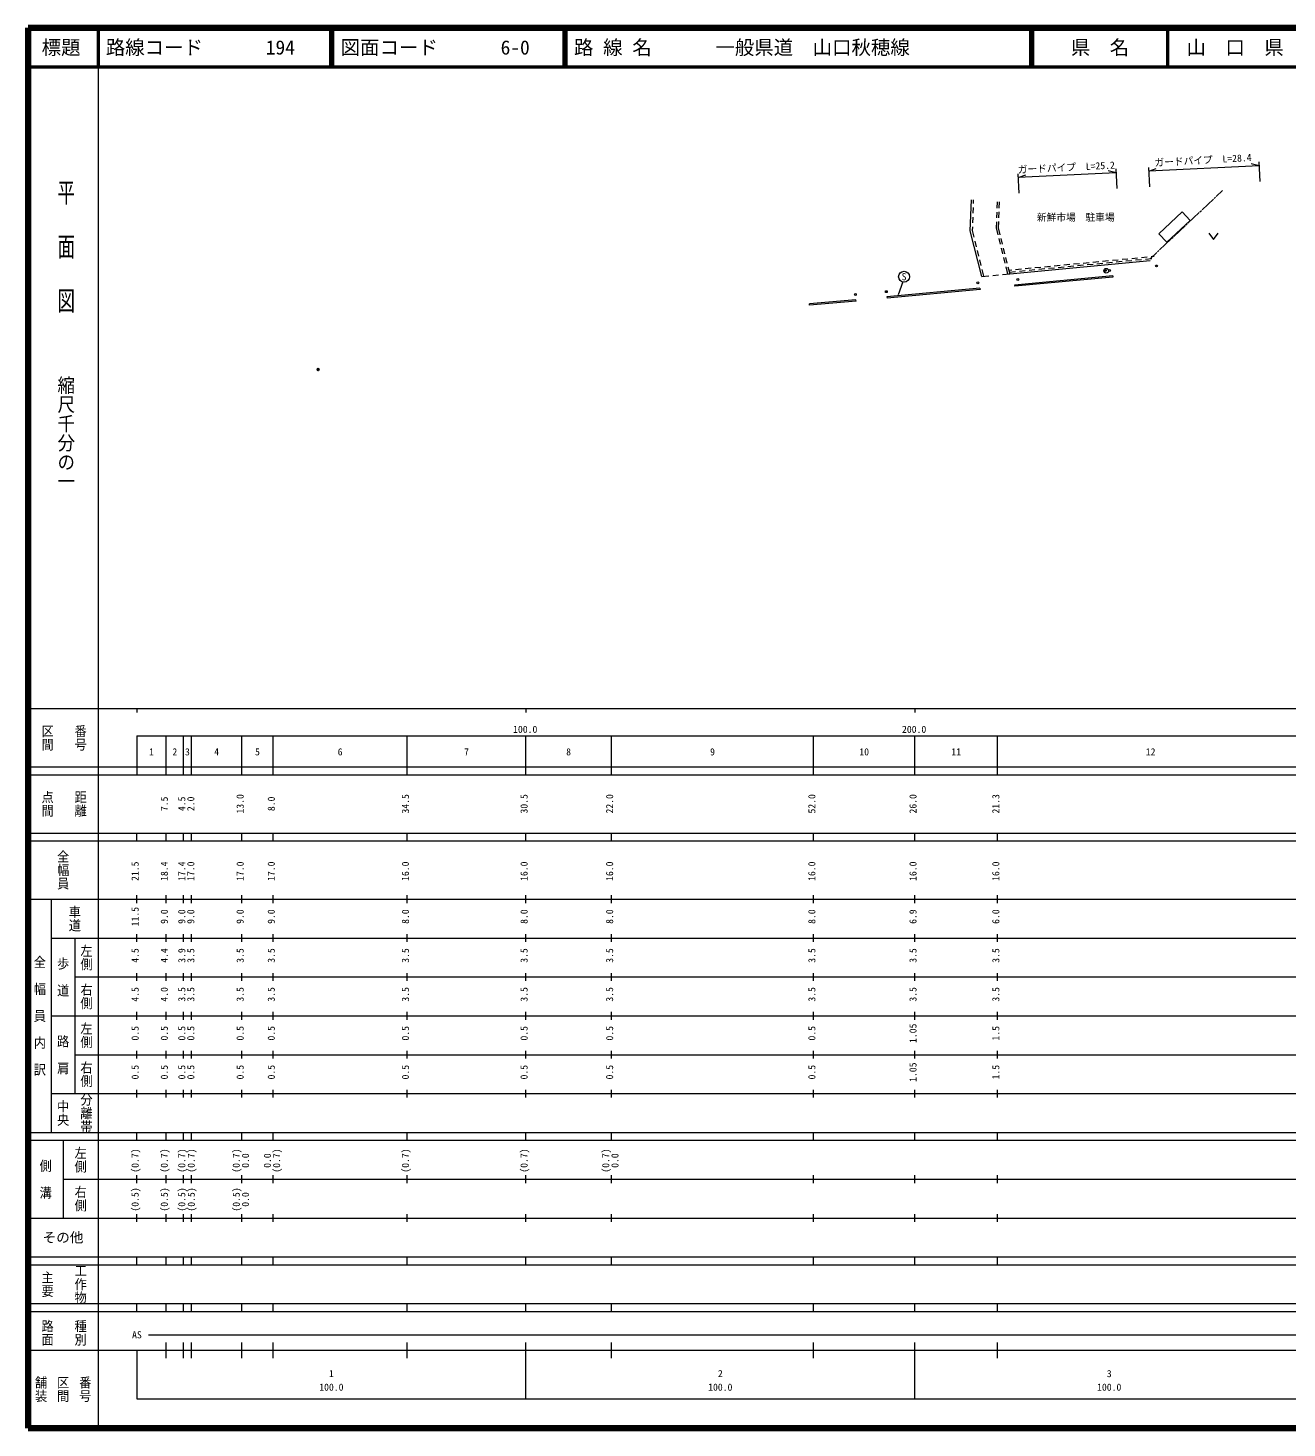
# Model space of a CAD drawing. Units: millimetres on the paper, with parts at other scales. Extents: x 40 to 680, y 20 to 380.
# Drawn here: x 40 to 363.7, y 20 to 380 of the extents above; entities that cross this region are included whole.
import ezdxf
from ezdxf.enums import TextEntityAlignment as Align

# ---------------------------------------------------------------- set-up
doc = ezdxf.new("R2010")
doc.units = ezdxf.units.MM
doc.header["$PDMODE"] = 32
doc.header["$PDSIZE"] = 0.5
for name, color, linetype, lineweight in [('M-BGD', 7, 'Continuous', 13), ('M-STR-HTXT', 7, 'Continuous', 13), ('M-STR-STRC', 7, 'Continuous', 13), ('M-TTL', 2, 'Continuous', 140), ('M-TTL-BAND', 7, 'Continuous', 13), ('M-TTL-LINE', 7, 'Continuous', 50)]:
    doc.layers.add(name, color=color, linetype=linetype, lineweight=lineweight)
doc.layers.add('M-OTRS', color=6, linetype='Continuous')
doc.layers.add('M-TTL-TXT', color=7, linetype='Continuous')
doc.styles.add('@ＭＳ ゴシック', font='')
doc.styles.add('ＭＳ ゴシック', font='')
doc.styles.get('@ＭＳ ゴシック').set_extended_font_data('@MS Gothic')
doc.styles.get('ＭＳ ゴシック').set_extended_font_data('MS Gothic')

msp = doc.modelspace()

# ---------------------------------------------------------------- linework, layer by layer
at = {"layer": 'M-BGD'}
for p, q in [((283.057, 335.813), (283.024, 334.868)), ((289.178, 335.29), (289.122, 333.682)), ((289.678, 335.272), (289.623, 333.699)), ((341.868, 333.231), (344.779, 335.975)), ((344.96, 336.146), (345.324, 336.489)), ((345.506, 336.661), (347.137, 338.198)), ((282.901, 331.37), (282.849, 329.871)), ((282.989, 333.869), (282.936, 332.37)), ((289.087, 332.682), (289.035, 331.183)), ((289.588, 332.7), (289.535, 331.201)), ((338.23, 329.801), (341.141, 332.545)), ((341.322, 332.716), (341.686, 333.059)), ((282.814, 328.872), (282.781, 327.927)), ((282.781, 327.927), (283.215, 326.189)), ((289, 330.184), (288.943, 328.575)), ((288.943, 328.575), (289.385, 326.807)), ((289.5, 330.201), (289.445, 328.628)), ((289.445, 328.628), (289.897, 326.818)), ((334.592, 326.37), (337.503, 329.115)), ((337.685, 329.286), (338.048, 329.629)), ((283.457, 325.219), (283.821, 323.763)), ((289.627, 325.837), (289.991, 324.382)), ((290.14, 325.848), (290.503, 324.393)), ((330.954, 322.94), (333.865, 325.684)), ((334.047, 325.856), (334.41, 326.199)), ((343.602, 327.222), (344.802, 325.622)), ((344.802, 325.622), (346.002, 327.222)), ((284.063, 322.793), (284.426, 321.338)), ((290.233, 323.412), (290.596, 321.956)), ((290.745, 323.422), (291.109, 321.967)), ((290.839, 320.986), (291.202, 319.531)), ((291.351, 320.997), (291.715, 319.542)), ((318.804, 320.279), (320.297, 320.421)), ((321.293, 320.516), (322.786, 320.658)), ((323.781, 320.753), (325.275, 320.895)), ((324.799, 320.348), (326.292, 320.49)), ((326.27, 320.99), (327.763, 321.132)), ((327.288, 320.585), (328.94, 320.742)), ((328.596, 320.717), (330.227, 322.254)), ((328.759, 321.227), (329.516, 321.299)), ((330.409, 322.426), (330.772, 322.769)), ((284.669, 320.368), (285.032, 318.912)), ((285.275, 317.942), (285.709, 316.204)), ((291.444, 318.561), (291.886, 316.793)), ((291.957, 318.571), (292.409, 316.761)), ((292.164, 317.743), (292.921, 317.815)), ((292.287, 317.252), (293.939, 317.409)), ((292.409, 316.761), (328.533, 320.201)), ((293.917, 317.909), (295.41, 318.052)), ((294.934, 317.504), (296.428, 317.646)), ((296.405, 318.146), (297.898, 318.289)), ((297.423, 317.741), (298.916, 317.883)), ((298.894, 318.383), (300.387, 318.526)), ((299.912, 317.978), (301.405, 318.12)), ((301.383, 318.62), (302.876, 318.763)), ((302.401, 318.215), (303.894, 318.357)), ((303.871, 318.857), (305.365, 319)), ((304.889, 318.452), (306.383, 318.594)), ((306.36, 319.094), (307.853, 319.237)), ((307.378, 318.689), (308.871, 318.831)), ((308.849, 319.331), (310.342, 319.473)), ((309.867, 318.926), (311.36, 319.068)), ((311.338, 319.568), (312.831, 319.71)), ((312.356, 319.163), (313.849, 319.305)), ((313.826, 319.805), (315.32, 319.947)), ((314.844, 319.4), (316.337, 319.542)), ((316.315, 320.042), (317.808, 320.184)), ((316.984, 317.094), (316.984, 318.054)), ((316.984, 318.054), (317.485, 318.054)), ((316.984, 317.666), (317.407, 317.666)), ((317.333, 319.637), (318.826, 319.779)), ((319.822, 319.874), (321.315, 320.016)), ((322.31, 320.111), (323.804, 320.253)), ((285.224, 316.083), (287.074, 316.257)), ((288.07, 316.351), (289.563, 316.493)), ((290.559, 316.587), (292.409, 316.761)), ((318.907, 316.253), (293.669, 313.887)), ((293.669, 313.89), (293.697, 313.591)), ((318.936, 315.955), (293.697, 313.589)), ((318.907, 316.253), (318.935, 315.955)), ((252.892, 310.096), (240.937, 309.06)), ((252.918, 309.797), (240.963, 308.761)), ((252.918, 309.797), (252.892, 310.096)), ((284.751, 313.082), (260.855, 310.842)), ((260.855, 310.842), (260.883, 310.543)), ((284.779, 312.783), (260.883, 310.543)), ((284.75, 313.082), (284.778, 312.783)), ((240.963, 308.761), (240.937, 309.06))]:
    msp.add_line(p, q, dxfattribs=at)
msp.add_lwpolyline([(285.224, 316.083), (282.279, 327.875), (282.557, 335.83)], dxfattribs=at)
msp.add_lwpolyline([(332.822, 324.904), (338.778, 330.539), (336.717, 332.718), (330.76, 327.083)], close=True, dxfattribs=at)
for centre, radius in [((317.234, 317.568), 0.6), ((318.092, 317.611), 0.25), ((330.189, 318.807), 0.25), ((284.255, 314.488), 0.25), ((294.479, 315.339), 0.25), ((252.729, 311.462), 0.25), ((260.694, 312.203), 0.25)]:
    msp.add_circle(centre, radius, dxfattribs=at)
at = {"layer": 'M-OTRS'}
msp.add_point((114.6, 292.161), dxfattribs=at)
at = {"layer": 'M-STR-HTXT'}
for p, q in [((294.541, 342.527), (294.785, 337.533)), ((319.76, 342.756), (294.59, 341.528)), ((294.59, 341.528), (296.558, 342.225)), ((319.76, 342.756), (317.733, 343.258)), ((319.711, 343.755), (319.955, 338.761)), ((328.093, 344.164), (328.379, 339.172)), ((356.516, 344.549), (328.15, 343.165)), ((328.15, 343.165), (330.112, 343.879)), ((356.516, 344.549), (354.485, 345.034)), ((356.459, 345.548), (356.745, 340.556))]:
    msp.add_line(p, q, dxfattribs=at)
at = {"layer": 'M-STR-STRC'}
msp.add_line((264.899, 314.699), (263.745, 311.395), dxfattribs=at)
msp.add_circle((265.242, 316.054), 1.397, dxfattribs=at)
at = {"layer": 'M-TTL'}
for p, q in [((40, 380), (40, 20)), ((680, 380), (40, 380)), ((40, 20), (680, 20))]:
    msp.add_line(p, q, dxfattribs=at)
at = {"layer": 'M-TTL-BAND'}
for p, q in [((58, 370), (58, 20)), ((40, 205), (579, 205)), ((68, 205), (68, 204)), ((168, 205), (168, 204)), ((268, 205), (268, 204)), ((68, 198), (579, 198)), ((68, 198), (68, 188)), ((75.5, 188), (75.5, 198)), ((80, 188), (80, 198)), ((82, 188), (82, 198)), ((95, 188), (95, 198)), ((103, 188), (103, 198)), ((137.5, 188), (137.5, 198)), ((168, 188), (168, 198)), ((190, 188), (190, 198)), ((242, 188), (242, 198)), ((268, 188), (268, 198)), ((289.3, 188), (289.3, 198)), ((40, 190), (579, 190)), ((40, 188), (579, 188)), ((40, 173), (579, 173)), ((68, 171), (68, 173)), ((75.5, 171), (75.5, 173)), ((80, 171), (80, 173)), ((82, 171), (82, 173)), ((95, 171), (95, 173)), ((103, 171), (103, 173)), ((137.5, 171), (137.5, 173)), ((168, 171), (168, 173)), ((190, 171), (190, 173)), ((242, 171), (242, 173)), ((268, 171), (268, 173)), ((289.3, 171), (289.3, 173)), ((40, 171), (579, 171)), ((40, 156), (579, 156)), ((46, 96), (46, 156)), ((68, 155), (68, 157)), ((75.5, 155), (75.5, 157)), ((80, 155), (80, 157)), ((82, 155), (82, 157)), ((95, 155), (95, 157)), ((103, 155), (103, 157)), ((137.5, 155), (137.5, 157)), ((168, 155), (168, 157)), ((190, 155), (190, 157)), ((242, 155), (242, 157)), ((268, 155), (268, 157)), ((289.3, 155), (289.3, 157)), ((46, 146), (579, 146)), ((52, 146), (52, 106)), ((68, 145), (68, 147)), ((75.5, 145), (75.5, 147)), ((80, 145), (80, 147)), ((82, 145), (82, 147)), ((95, 145), (95, 147)), ((103, 145), (103, 147)), ((137.5, 145), (137.5, 147)), ((168, 145), (168, 147)), ((190, 145), (190, 147)), ((242, 145), (242, 147)), ((268, 145), (268, 147)), ((289.3, 145), (289.3, 147)), ((68, 135), (68, 137)), ((75.5, 135), (75.5, 137)), ((80, 135), (80, 137)), ((82, 135), (82, 137)), ((95, 135), (95, 137)), ((103, 135), (103, 137)), ((137.5, 135), (137.5, 137)), ((168, 135), (168, 137)), ((190, 135), (190, 137)), ((242, 135), (242, 137)), ((268, 135), (268, 137)), ((289.3, 135), (289.3, 137)), ((52, 136), (579, 136)), ((46, 126), (579, 126)), ((68, 125), (68, 127)), ((75.5, 125), (75.5, 127)), ((80, 125), (80, 127)), ((82, 125), (82, 127)), ((95, 125), (95, 127)), ((103, 125), (103, 127)), ((137.5, 125), (137.5, 127)), ((168, 125), (168, 127)), ((190, 125), (190, 127)), ((242, 125), (242, 127)), ((268, 125), (268, 127)), ((289.3, 125), (289.3, 127)), ((52, 116), (579, 116)), ((68, 115), (68, 117)), ((75.5, 115), (75.5, 117)), ((80, 115), (80, 117)), ((82, 115), (82, 117)), ((95, 115), (95, 117)), ((103, 115), (103, 117)), ((137.5, 115), (137.5, 117)), ((168, 115), (168, 117)), ((190, 115), (190, 117)), ((242, 115), (242, 117)), ((268, 115), (268, 117)), ((289.3, 115), (289.3, 117)), ((46, 106), (579, 106)), ((68, 105), (68, 107)), ((75.5, 105), (75.5, 107)), ((80, 105), (80, 107)), ((82, 105), (82, 107)), ((95, 105), (95, 107)), ((103, 105), (103, 107)), ((137.5, 105), (137.5, 107)), ((168, 105), (168, 107)), ((190, 105), (190, 107)), ((242, 105), (242, 107)), ((268, 105), (268, 107)), ((289.3, 105), (289.3, 107)), ((40, 96), (579, 96)), ((40, 94), (579, 94)), ((49, 94), (49, 74)), ((68, 94), (68, 96)), ((75.5, 94), (75.5, 96)), ((80, 94), (80, 96)), ((82, 94), (82, 96)), ((95, 94), (95, 96)), ((103, 94), (103, 96)), ((137.5, 94), (137.5, 96)), ((168, 94), (168, 96)), ((190, 94), (190, 96)), ((242, 94), (242, 96)), ((268, 94), (268, 96)), ((289.3, 94), (289.3, 96)), ((49, 84), (579, 84)), ((68, 83), (68, 85)), ((75.5, 83), (75.5, 85)), ((80, 83), (80, 85)), ((82, 83), (82, 85)), ((95, 83), (95, 85)), ((103, 83), (103, 85)), ((137.5, 83), (137.5, 85)), ((168, 83), (168, 85)), ((190, 83), (190, 85)), ((242, 83), (242, 85)), ((268, 83), (268, 85)), ((289.3, 83), (289.3, 85)), ((40, 74), (579, 74)), ((68, 73), (68, 75)), ((75.5, 73), (75.5, 75)), ((80, 73), (80, 75)), ((82, 73), (82, 75)), ((95, 73), (95, 75)), ((103, 73), (103, 75)), ((137.5, 73), (137.5, 75)), ((168, 73), (168, 75)), ((190, 73), (190, 75)), ((242, 73), (242, 75)), ((268, 73), (268, 75)), ((289.3, 73), (289.3, 75)), ((40, 64), (579, 64)), ((40, 62), (579, 62)), ((68, 62), (68, 64)), ((75.5, 62), (75.5, 64)), ((80, 62), (80, 64)), ((82, 62), (82, 64)), ((95, 62), (95, 64)), ((103, 62), (103, 64)), ((137.5, 62), (137.5, 64)), ((168, 62), (168, 64)), ((190, 62), (190, 64)), ((242, 62), (242, 64)), ((268, 62), (268, 64)), ((289.3, 62), (289.3, 64)), ((40, 52), (579, 52)), ((68, 50), (68, 52)), ((75.5, 50), (75.5, 52)), ((80, 50), (80, 52)), ((82, 50), (82, 52)), ((95, 50), (95, 52)), ((103, 50), (103, 52)), ((137.5, 50), (137.5, 52)), ((168, 50), (168, 52)), ((190, 50), (190, 52)), ((242, 50), (242, 52)), ((268, 50), (268, 52)), ((289.3, 50), (289.3, 52)), ((40, 50), (579, 50)), ((71, 44), (565, 44)), ((40, 40), (579, 40)), ((68, 40), (68, 27.5)), ((75.5, 38), (75.5, 42)), ((80, 38), (80, 42)), ((82, 38), (82, 42)), ((95, 38), (95, 42)), ((103, 38), (103, 42)), ((137.5, 38), (137.5, 42)), ((168, 27.5), (168, 42)), ((190, 38), (190, 42)), ((242, 38), (242, 42)), ((268, 27.5), (268, 42)), ((289.3, 38), (289.3, 42)), ((68, 27.5), (579, 27.5))]:
    msp.add_line(p, q, dxfattribs=at)
at = {"layer": 'M-TTL-LINE'}
for p, q in [((58, 380), (58, 370)), ((117.75, 380), (117.75, 370)), ((118.25, 380), (118.25, 370)), ((177.75, 380), (177.75, 370)), ((178.25, 380), (178.25, 370)), ((297.75, 380), (297.75, 370)), ((298.25, 380), (298.25, 370)), ((333, 380), (333, 370)), ((40, 370), (680, 370))]:
    msp.add_line(p, q, dxfattribs=at)

# ---------------------------------------------------------------- texts
at = {"layer": 'M-BGD', "style": 'ＭＳ ゴシック'}
msp.add_text('新鮮市場\u3000駐車場', height=1.833, dxfattribs=at).set_placement((309.401, 329.858), align=Align.BOTTOM_CENTER)
at = {"layer": 'M-STR-HTXT', "style": 'ＭＳ ゴシック'}
for s, rotation, p in [('ガードパイプ\u3000L=25.2', 2.793, (307.034, 342.699)), ('ガードパイプ\u3000L=28.4', 3.185, (342.193, 344.57))]:
    msp.add_text(s, height=1.833, rotation=rotation, dxfattribs=at).set_placement(p, align=Align.BOTTOM_CENTER)
at = {"layer": 'M-STR-STRC', "style": 'ＭＳ ゴシック'}
msp.add_text('S', height=1.833, dxfattribs=at).set_placement((265.242, 316.054), align=Align.MIDDLE_CENTER)
at = {"layer": 'M-TTL-BAND', "style": '@ＭＳ ゴシック'}
for s, width, p in [('平  面  図', 1.55, (49.777, 306.475)), ('縮尺千分の一', 1.1, (49.777, 261.03))]:
    msp.add_text(s, height=3.29, rotation=270, dxfattribs=dict(at, width=width)).set_placement(p, align=Align.MIDDLE_RIGHT)
at = {"layer": 'M-TTL-BAND', "style": '@ＭＳ ゴシック', "width": 1.1}
for s, p in [('区間', (45, 197.5)), ('番号', (53.5, 197.5)), ('点間', (45, 180.5)), ('距離', (53.5, 180.5)), ('全幅員', (49, 163.5)), ('車道', (52, 151)), ('左側', (55, 141)), ('全\u3000幅\u3000員\u3000内\u3000訳', (43, 126)), ('歩\u3000道', (49, 136)), ('右側', (55, 131)), ('左側', (55, 121)), ('路\u3000肩', (49, 116)), ('右側', (55, 111)), ('分離帯', (55, 101)), ('中央', (49, 101)), ('左側', (53.5, 89)), ('側\u3000溝', (44.5, 84)), ('右側', (53.5, 79)), ('工作物', (53.5, 57)), ('主要', (45, 57)), ('路面', (45, 44.5)), ('種別', (53.5, 44.5)), ('舗装', (43.333, 30)), ('区間', (49, 30)), ('番号', (54.667, 30))]:
    msp.add_text(s, height=2.303, rotation=270, dxfattribs=at).set_placement(p, align=Align.MIDDLE_CENTER)
at = {"layer": 'M-TTL-BAND', "style": 'ＭＳ ゴシック'}
for s, p in [('100.0', (167.844, 198.195)), ('200.0', (267.844, 198.195)), ('1', (71.75, 192.405)), ('2', (77.75, 192.405)), ('3', (81, 192.405)), ('4', (88.5, 192.405)), ('5', (99, 192.405)), ('6', (120.25, 192.405)), ('7', (152.75, 192.405)), ('8', (179, 192.405)), ('9', (216, 192.405)), ('10', (255, 192.405)), ('11', (278.65, 192.405)), ('12', (328.65, 192.405)), ('AS', (68, 42.5)), ('1', (118, 32.523)), ('2', (218, 32.523)), ('3', (318, 32.523)), ('100.0', (118, 29.033)), ('100.0', (218, 29.033)), ('100.0', (318, 29.033))]:
    msp.add_text(s, height=1.833, dxfattribs=at).set_placement(p, align=Align.BOTTOM_CENTER)
for s, p in [('7.5', (76.5, 180.5)), ('4.5', (81, 180.5)), ('2.0', (83.317, 180.5)), ('13.0', (96, 180.5)), ('8.0', (104, 180.5)), ('34.5', (138.5, 180.5)), ('30.5', (169, 180.5)), ('22.0', (191, 180.5)), ('52.0', (243, 180.5)), ('26.0', (269, 180.5)), ('21.3', (290.3, 180.5)), ('21.5', (69, 163.174)), ('18.4', (76.5, 163.174)), ('17.4', (81, 163.174)), ('17.0', (83.317, 163.174)), ('17.0', (96, 163.174)), ('17.0', (104, 163.174)), ('16.0', (138.5, 163.174)), ('16.0', (169, 163.174)), ('16.0', (191, 163.174)), ('16.0', (243, 163.174)), ('16.0', (269, 163.174)), ('16.0', (290.3, 163.174)), ('11.5', (69, 151.5)), ('9.0', (76.5, 151.5)), ('9.0', (81, 151.5)), ('9.0', (83.317, 151.5)), ('9.0', (96, 151.5)), ('9.0', (104, 151.5)), ('8.0', (138.5, 151.5)), ('8.0', (169, 151.5)), ('8.0', (191, 151.5)), ('8.0', (243, 151.5)), ('6.9', (269, 151.5)), ('6.0', (290.3, 151.5)), ('4.5', (69, 141.5)), ('4.4', (76.5, 141.5)), ('3.9', (81, 141.5)), ('3.5', (83.317, 141.5)), ('3.5', (96, 141.5)), ('3.5', (104, 141.5)), ('3.5', (138.5, 141.5)), ('3.5', (169, 141.5)), ('3.5', (191, 141.5)), ('3.5', (243, 141.5)), ('3.5', (269, 141.5)), ('3.5', (290.3, 141.5)), ('4.5', (69, 131.5)), ('4.0', (76.5, 131.5)), ('3.5', (81, 131.5)), ('3.5', (83.317, 131.5)), ('3.5', (96, 131.5)), ('3.5', (104, 131.5)), ('3.5', (138.5, 131.5)), ('3.5', (169, 131.5)), ('3.5', (191, 131.5)), ('3.5', (243, 131.5)), ('3.5', (269, 131.5)), ('3.5', (290.3, 131.5)), ('0.5', (69, 121.5)), ('0.5', (76.5, 121.5)), ('0.5', (81, 121.5)), ('0.5', (83.317, 121.5)), ('0.5', (96, 121.5)), ('0.5', (104, 121.5)), ('0.5', (138.5, 121.5)), ('0.5', (169, 121.5)), ('0.5', (191, 121.5)), ('0.5', (243, 121.5)), ('1.05', (269, 121.5)), ('1.5', (290.3, 121.5)), ('0.5', (69, 111.5)), ('0.5', (76.5, 111.5)), ('0.5', (81, 111.5)), ('0.5', (83.317, 111.5)), ('0.5', (96, 111.5)), ('0.5', (104, 111.5)), ('0.5', (138.5, 111.5)), ('0.5', (169, 111.5)), ('0.5', (191, 111.5)), ('0.5', (243, 111.5)), ('1.05', (269, 111.5)), ('1.5', (290.3, 111.5)), ('(0.7)', (69, 88.764)), ('(0.7)', (76.5, 88.764)), ('(0.7)', (81, 88.764)), ('(0.7)', (83.431, 88.764)), ('(0.7)', (95, 88.764)), ('0.0', (97.37, 88.764)), ('0.0', (103, 88.764)), ('(0.7)', (105.37, 88.764)), ('(0.7)', (138.5, 88.764)), ('(0.7)', (169, 88.764)), ('(0.7)', (190, 88.764)), ('0.0', (192.37, 88.764)), ('(0.5)', (69, 78.764)), ('(0.5)', (76.5, 78.764)), ('(0.5)', (81, 78.764)), ('(0.5)', (83.431, 78.764)), ('(0.5)', (95, 78.764)), ('0.0', (97.37, 78.764))]:
    msp.add_text(s, height=1.833, rotation=90, dxfattribs=at).set_placement(p, align=Align.BOTTOM_CENTER)
msp.add_text('その他', height=2.566, dxfattribs=at).set_placement((49, 69), align=Align.MIDDLE_CENTER)
at = {"layer": 'M-TTL-TXT', "style": 'ＭＳ ゴシック'}
for s, p in [('標題', (48.5, 375)), ('県\u3000名', (315.625, 375)), ('山\u3000口\u3000県', (350.375, 375))]:
    msp.add_text(s, height=3.666, dxfattribs=at).set_placement(p, align=Align.MIDDLE_CENTER)
for s, p in [('路線コード', (60, 375)), ('194', (101.142, 375)), ('図面コード', (120.38, 375)), ('6-0', (161.521, 375)), ('路 線 名', (180.38, 375)), ('一般県道\u3000山口秋穂線', (216.734, 375))]:
    msp.add_text(s, height=3.666, dxfattribs=at).set_placement(p, align=Align.MIDDLE_LEFT)

doc.saveas('drawing.dxf')
